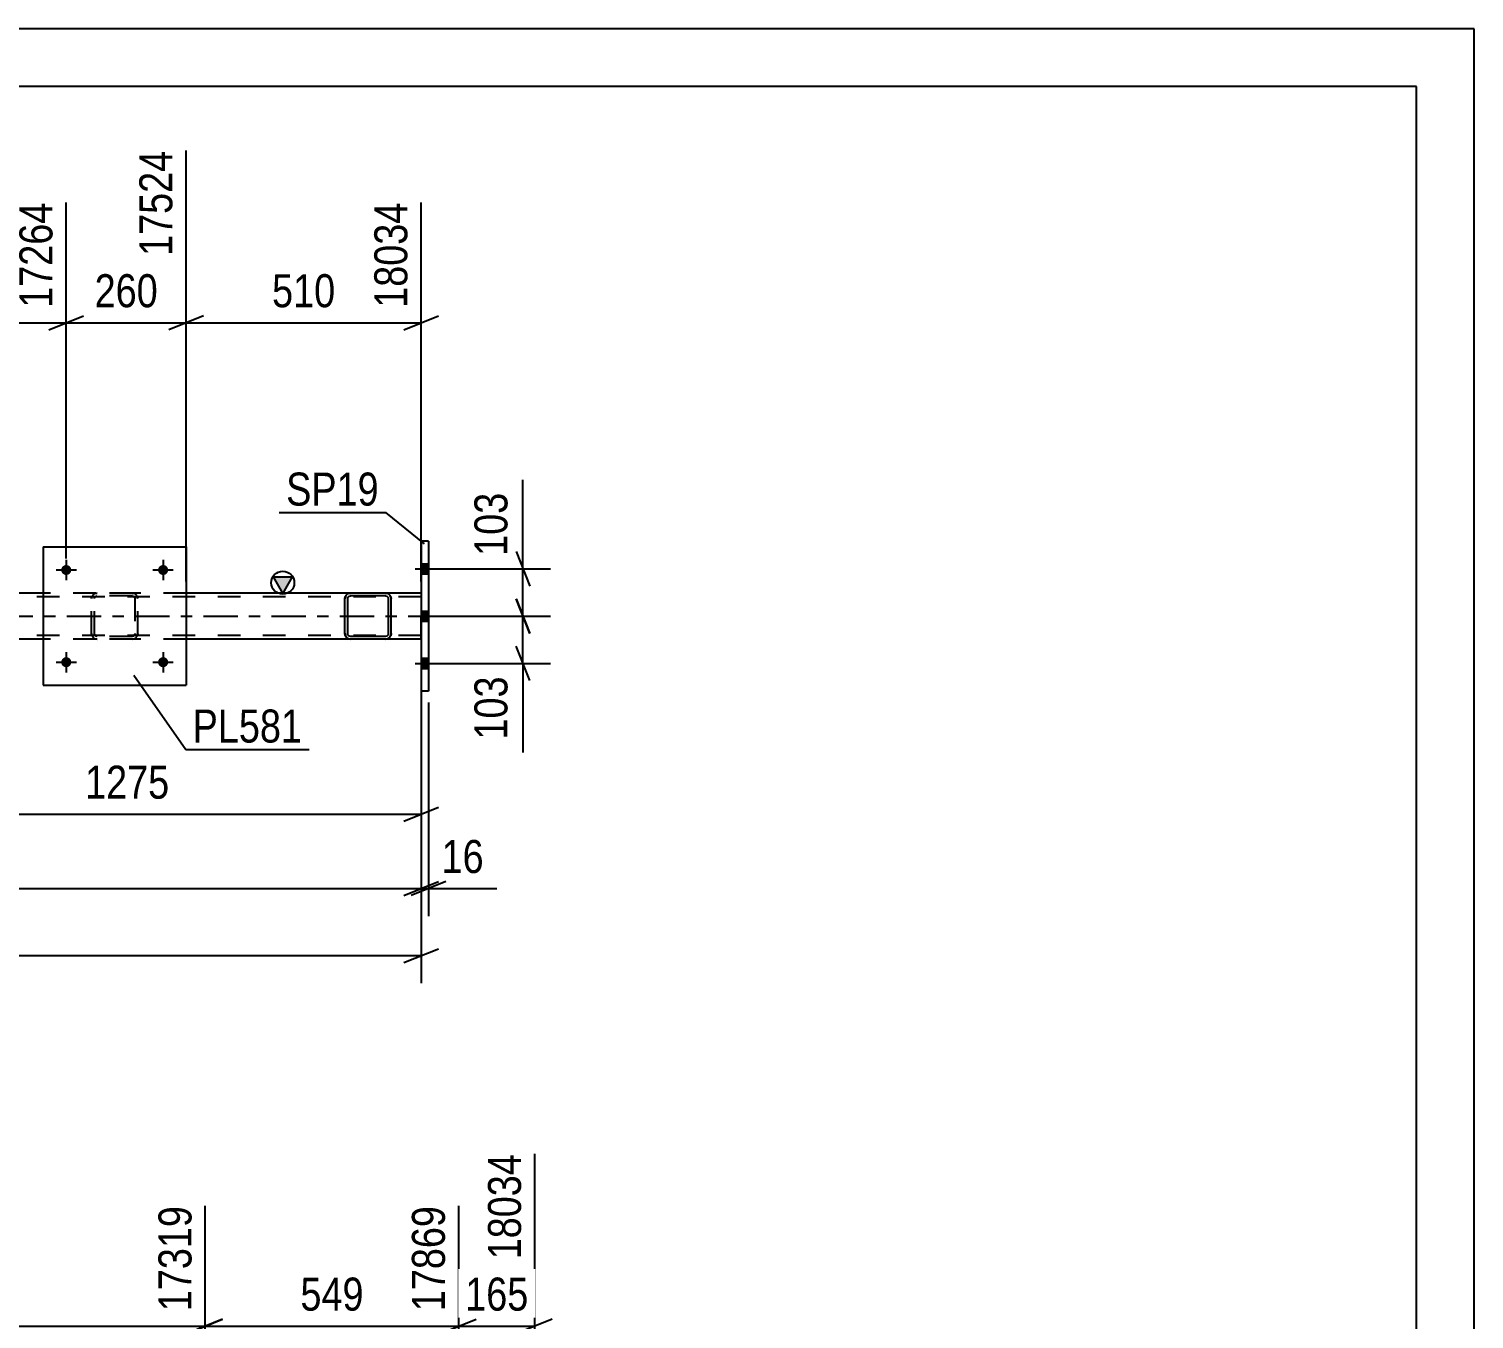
# Model space of a CAD drawing. Header units: millimetres. Extents: x 0 to 841, y 0 to 594.
# Drawn here: x 715.7 to 841, y 482.1 to 594 of the extents above; entities that cross this region are included whole.
import ezdxf

# ---------------------------------------------------------------- set-up
doc = ezdxf.new("R2010")
doc.units = ezdxf.units.MM
doc.linetypes.add('DXK_LINE_DOT2', pattern=[3.9198, 1.9599, -1.9599])
doc.linetypes.add('DXK_LINE_DOT3', pattern=[5.9187, 2.979, -0.9799, 0.9799, -0.9799])
doc.styles.add('Arial Narrow', font='ARIALN.TTF', dxfattribs={"height": 0.2})

# ---------------------------------------------------------------- blocks, each defined once
blk = doc.blocks.new('Unknown-103641004-1133')
at = {"color": 5, "linetype": 'Continuous'}
for p, q in [((841, 594), (0, 594)), ((841, 0), (841, 594)), ((836, 589), (5, 589)), ((836, 5), (836, 589))]:
    blk.add_line(p, q, dxfattribs=at)
blk = doc.blocks.new('Bolt-103641004-5424 - 5352')
at = {"linetype": 'Continuous'}
for points in [[(719.34, 547.05, -1), (718.46, 547.05, -1)], [(727.74, 547.05, -1), (726.86, 547.05, -1)]]:
    blk.add_hatch(color=1, dxfattribs=at).paths.add_polyline_path(points)
at = {"color": 1, "linetype": 'Continuous'}
for p, q in [((718.9, 547.93), (718.9, 546.17)), ((727.3, 547.93), (727.3, 546.17)), ((718.02, 547.05), (719.78, 547.05)), ((726.42, 547.05), (728.18, 547.05))]:
    blk.add_line(p, q, dxfattribs=at)
blk = doc.blocks.new('Part-103641004-5490 - 5352')
at = {"color": 7, "linetype": 'DXK_LINE_DOT2'}
for p, q in [((721.1, 544.57), (721.13, 544.75)), ((721.13, 544.75), (721.1, 544.57)), ((721.1, 541.53), (721.1, 544.57)), ((721.34, 544.57), (721.36, 544.66)), ((721.34, 541.53), (721.34, 544.57)), ((721.36, 544.66), (721.41, 544.74)), ((721.39, 545.01), (721.58, 545.05)), ((721.58, 545.05), (721.39, 545.01)), ((721.41, 544.74), (721.49, 544.79)), ((721.49, 544.79), (721.58, 544.81)), ((724.62, 545.05), (721.58, 545.05)), ((724.62, 544.81), (721.58, 544.81)), ((724.62, 545.05), (724.8, 545.01)), ((724.8, 545.01), (724.62, 545.05)), ((724.62, 544.81), (724.71, 544.79)), ((724.71, 544.79), (724.79, 544.74)), ((724.79, 544.74), (724.84, 544.66)), ((724.84, 544.66), (724.86, 544.57)), ((724.86, 544.57), (724.86, 541.53)), ((725.06, 544.75), (725.1, 544.57)), ((725.1, 544.57), (725.06, 544.75)), ((725.1, 541.53), (725.1, 544.57)), ((721.13, 541.35), (721.1, 541.53)), ((721.1, 541.53), (721.13, 541.35)), ((721.36, 541.44), (721.34, 541.53)), ((724.86, 541.53), (724.84, 541.44)), ((725.1, 541.53), (725.06, 541.35)), ((725.06, 541.35), (725.1, 541.53)), ((721.41, 541.36), (721.36, 541.44)), ((721.58, 541.05), (721.39, 541.09)), ((721.39, 541.09), (721.58, 541.05)), ((721.49, 541.31), (721.41, 541.36)), ((721.58, 541.29), (721.49, 541.31)), ((724.62, 541.29), (721.58, 541.29)), ((724.62, 541.05), (721.58, 541.05)), ((724.71, 541.31), (724.62, 541.29)), ((724.8, 541.09), (724.62, 541.05)), ((724.62, 541.05), (724.8, 541.09)), ((724.79, 541.36), (724.71, 541.31)), ((724.84, 541.44), (724.79, 541.36))]:
    blk.add_line(p, q, dxfattribs=at)
at = {"color": 7, "linetype": 'DXK_LINE_DOT3'}
blk.add_line((723.1, 543.05), (723.1, 543.05), dxfattribs=at)
at = {"color": 7, "linetype": 'DXK_LINE_DOT2'}
for centre, start, end in [((721.58, 544.57), 112.5, 157.5), ((721.58, 544.57), 112.5, 157.5), ((724.62, 544.57), 22.5, 67.5), ((724.62, 544.57), 22.5, 67.5), ((721.58, 541.53), 202.5, 247.5), ((721.58, 541.53), 202.5, 247.5), ((724.62, 541.53), 292.5, 337.5), ((724.62, 541.53), 292.5, 337.5)]:
    blk.add_arc(centre, 0.48, start, end, dxfattribs=at)
blk = doc.blocks.new('Part-103641004-5484 - 5352')
at = {"color": 2, "linetype": 'Continuous'}
for p, q in [((743.11, 544.75), (743.07, 544.57)), ((743.07, 541.53), (743.07, 544.57)), ((743.31, 544.57), (743.33, 544.66)), ((743.31, 541.53), (743.31, 544.57)), ((743.33, 544.66), (743.38, 544.73)), ((743.55, 545.05), (743.37, 545.01)), ((743.38, 544.73), (743.46, 544.79)), ((743.46, 544.79), (743.55, 544.81)), ((746.59, 545.05), (743.55, 545.05)), ((746.59, 544.81), (743.55, 544.81)), ((746.78, 545.01), (746.59, 545.05)), ((746.59, 544.81), (746.69, 544.79)), ((746.69, 544.79), (746.76, 544.73)), ((746.76, 544.73), (746.82, 544.66)), ((746.82, 544.66), (746.83, 544.57)), ((746.83, 544.57), (746.83, 541.53)), ((747.07, 544.57), (747.04, 544.75)), ((747.07, 541.53), (747.07, 544.57)), ((743.07, 541.53), (743.11, 541.34)), ((743.33, 541.43), (743.31, 541.53)), ((746.83, 541.53), (746.82, 541.43)), ((747.04, 541.34), (747.07, 541.53)), ((743.38, 541.36), (743.33, 541.43)), ((743.37, 541.08), (743.55, 541.05)), ((743.46, 541.3), (743.38, 541.36)), ((743.55, 541.29), (743.46, 541.3)), ((746.59, 541.29), (743.55, 541.29)), ((746.59, 541.05), (743.55, 541.05)), ((746.69, 541.3), (746.59, 541.29)), ((746.59, 541.05), (746.78, 541.08)), ((746.76, 541.36), (746.69, 541.3)), ((746.82, 541.43), (746.76, 541.36))]:
    blk.add_line(p, q, dxfattribs=at)
at = {"color": 7, "linetype": 'DXK_LINE_DOT2'}
for p, q in [((743.07, 544.57), (743.11, 544.75)), ((743.37, 545.01), (743.55, 545.05)), ((746.59, 545.05), (746.78, 545.01)), ((747.04, 544.75), (747.07, 544.57)), ((743.11, 541.34), (743.07, 541.53)), ((747.07, 541.53), (747.04, 541.34)), ((743.55, 541.05), (743.37, 541.08)), ((746.78, 541.08), (746.59, 541.05))]:
    blk.add_line(p, q, dxfattribs=at)
at = {"color": 2, "linetype": 'Continuous'}
for centre, start, end in [((743.55, 544.57), 112.5, 157.5), ((746.59, 544.57), 22.5, 67.5), ((743.55, 541.53), 202.5, 247.5), ((746.59, 541.53), 292.5, 337.5)]:
    blk.add_arc(centre, 0.48, start, end, dxfattribs=at)
at = {"color": 7, "linetype": 'DXK_LINE_DOT2'}
for centre, start, end in [((743.55, 544.57), 112.5, 157.5), ((746.59, 544.57), 22.5, 67.5), ((743.55, 541.53), 202.5, 247.5), ((746.59, 541.53), 292.5, 337.5)]:
    blk.add_arc(centre, 0.48, start, end, dxfattribs=at)
blk = doc.blocks.new('Bolt-103641004-5425 - 5352')
at = {"linetype": 'Continuous'}
for points in [[(719.34, 539.05, -1), (718.46, 539.05, -1)], [(727.74, 539.05, -1), (726.86, 539.05, -1)]]:
    blk.add_hatch(color=1, dxfattribs=at).paths.add_polyline_path(points)
at = {"color": 1, "linetype": 'Continuous'}
for p, q in [((718.02, 539.05), (719.78, 539.05)), ((718.9, 539.93), (718.9, 538.17)), ((726.42, 539.05), (728.18, 539.05)), ((727.3, 539.93), (727.3, 538.17))]:
    blk.add_line(p, q, dxfattribs=at)
blk = doc.blocks.new('Part-103641004-5489 - 5352')
at = {"color": 2, "linetype": 'Continuous'}
for p, q in [((716.9, 549.05), (716.9, 537.05)), ((716.9, 549.05), (729.3, 549.05)), ((729.3, 549.05), (729.3, 537.05)), ((716.9, 537.05), (729.3, 537.05))]:
    blk.add_line(p, q, dxfattribs=at)
blk = doc.blocks.new('Part-103641004-5539 - 5352')
at = {"color": 2, "linetype": 'Continuous'}
for p, q in [((750.32, 549.55), (749.68, 549.55)), ((749.68, 549.55), (749.68, 536.55)), ((750.32, 549.55), (750.32, 536.55)), ((750.32, 536.55), (749.68, 536.55))]:
    blk.add_line(p, q, dxfattribs=at)
blk = doc.blocks.new('Bolt-103641004-5599 - 5352')
at = {"linetype": 'Continuous'}
for points in [[(750.32, 546.71), (750.32, 547.59), (749.68, 547.59), (749.68, 546.71)], [(750.32, 546.71), (750.32, 547.59), (749.68, 547.59), (749.68, 546.71)], [(750.32, 546.71), (750.32, 547.59), (749.68, 547.59), (749.68, 546.71)], [(750.32, 542.61), (750.32, 543.49), (749.68, 543.49), (749.68, 542.61)], [(750.32, 542.61), (750.32, 543.49), (749.68, 543.49), (749.68, 542.61)], [(750.32, 538.51), (750.32, 539.39), (749.68, 539.39), (749.68, 538.51)], [(750.32, 538.51), (750.32, 539.39), (749.68, 539.39), (749.68, 538.51)], [(750.32, 538.51), (750.32, 539.39), (749.68, 539.39), (749.68, 538.51)]]:
    blk.add_hatch(color=1, dxfattribs=at).paths.add_polyline_path(points)
at = {"color": 1, "linetype": 'Continuous'}
for p, q in [((749.16, 547.15), (752.48, 547.15)), ((749.16, 547.15), (752.48, 547.15)), ((749.16, 547.15), (752.48, 547.15)), ((749.68, 547.59), (750.32, 547.59)), ((749.68, 547.59), (750.32, 547.59)), ((749.68, 547.59), (750.32, 547.59)), ((749.68, 546.71), (750.32, 546.71)), ((749.68, 546.71), (750.32, 546.71)), ((749.68, 546.71), (750.32, 546.71)), ((749.16, 543.05), (752.48, 543.05)), ((749.16, 543.05), (752.48, 543.05)), ((749.68, 543.49), (750.32, 543.49)), ((749.68, 543.49), (750.32, 543.49)), ((749.68, 542.61), (750.32, 542.61)), ((749.68, 542.61), (750.32, 542.61)), ((749.68, 539.39), (750.32, 539.39)), ((749.68, 539.39), (750.32, 539.39)), ((749.68, 539.39), (750.32, 539.39)), ((749.16, 538.95), (752.48, 538.95)), ((749.16, 538.95), (752.48, 538.95)), ((749.16, 538.95), (752.48, 538.95)), ((749.68, 538.51), (750.32, 538.51)), ((749.68, 538.51), (750.32, 538.51)), ((749.68, 538.51), (750.32, 538.51))]:
    blk.add_line(p, q, dxfattribs=at)
blk = doc.blocks.new('Part-103641004-5606 - 5352')
at = {"linetype": 'Continuous'}
blk.add_hatch(color=2, dxfattribs=at).paths.add_polyline_path([(737.68, 545.05), (736.88, 546.45), (738.48, 546.45)])
at = {"color": 2, "linetype": 'Continuous'}
for p, q in [((737.68, 545.05), (736.88, 546.45)), ((736.88, 546.45), (738.48, 546.45)), ((738.48, 546.45), (737.68, 545.05)), ((716.9, 545.05), (698.54, 545.05)), ((749.68, 545.05), (729.3, 545.05)), ((716.9, 541.05), (698.68, 541.05)), ((743.53, 541.05), (729.3, 541.05)), ((749.68, 541.05), (746.62, 541.05))]:
    blk.add_line(p, q, dxfattribs=at)
at = {"color": 7, "linetype": 'DXK_LINE_DOT2'}
for p, q in [((749.68, 544.73), (85.65, 544.73)), ((729.3, 545.05), (716.9, 545.05)), ((749.68, 541.05), (749.68, 545.05)), ((749.68, 541.37), (85.65, 541.37)), ((729.3, 541.05), (716.9, 541.05)), ((746.62, 541.05), (743.53, 541.05))]:
    blk.add_line(p, q, dxfattribs=at)
at = {"color": 7, "linetype": 'DXK_LINE_DOT3'}
blk.add_line((85.65, 543.05), (749.68, 543.05), dxfattribs=at)
at = {"color": 2, "linetype": 'Continuous'}
blk.add_circle((737.68, 545.95), 1, dxfattribs=at)
blk = doc.blocks.new('StraightDimension-103641004-6330 - 5352')
at = {"color": 7, "linetype": 'Continuous'}
for p, q in [((698.54, 546.45), (698.54, 583.44)), ((718.9, 548.05), (718.9, 578.94)), ((700.04, 569.1), (697.04, 567.9)), ((717.4, 567.9), (720.4, 569.1)), ((698.54, 568.5), (718.9, 568.5))]:
    blk.add_line(p, q, dxfattribs=at)
at = {"color": 0}
blk.add_wipeout([(712.06, 569.25), (712.06, 573.45), (705.38, 573.45), (705.38, 569.25)], dxfattribs=at)
at = {"color": 3, "style": 'Arial Narrow'}
blk.add_text('509', height=2.863, dxfattribs=at).set_placement((705.98, 569.85))
at = {"color": 0, "linetype": 'Continuous'}
blk.add_wipeout([(718.3, 579.54), (714.1, 579.54), (714.1, 569.2), (718.3, 569.2)], dxfattribs=at)
at = {"color": 3, "linetype": 'Continuous', "style": 'Arial Narrow'}
blk.add_text('17264', height=2.863, rotation=90.0002, dxfattribs=at).set_placement((717.7, 569.8))
blk = doc.blocks.new('StraightDimension-103641004-6357 - 5352')
at = {"color": 7, "linetype": 'Continuous'}
for p, q in [((729.3, 546.05), (729.3, 583.44)), ((749.68, 546.05), (749.68, 578.94)), ((730.8, 569.1), (727.8, 567.9)), ((748.18, 567.9), (751.18, 569.1)), ((729.3, 568.5), (749.68, 568.5))]:
    blk.add_line(p, q, dxfattribs=at)
at = {"color": 0}
blk.add_wipeout([(742.83, 569.25), (742.83, 573.45), (736.15, 573.45), (736.15, 569.25)], dxfattribs=at)
at = {"color": 3, "style": 'Arial Narrow'}
blk.add_text('510', height=2.863, dxfattribs=at).set_placement((736.75, 569.85))
at = {"color": 0, "linetype": 'Continuous'}
blk.add_wipeout([(749.08, 579.54), (744.88, 579.54), (744.88, 569.2), (749.08, 569.2)], dxfattribs=at)
at = {"color": 3, "linetype": 'Continuous', "style": 'Arial Narrow'}
blk.add_text('18034', height=2.863, rotation=90.0002, dxfattribs=at).set_placement((748.48, 569.8))
blk = doc.blocks.new('StraightDimension-103641004-5751 - 5352')
at = {"color": 7, "linetype": 'Continuous'}
for p, q in [((698.68, 539.65), (698.68, 523.46)), ((749.68, 540.05), (749.68, 523.46)), ((700.18, 526.46), (697.18, 525.26)), ((748.18, 525.26), (751.18, 526.46)), ((698.68, 525.86), (749.68, 525.86))]:
    blk.add_line(p, q, dxfattribs=at)
at = {"color": 0}
blk.add_wipeout([(728.44, 526.61), (728.44, 530.81), (719.93, 530.81), (719.93, 526.61)], dxfattribs=at)
at = {"color": 3, "style": 'Arial Narrow'}
blk.add_text('1275', height=2.863, dxfattribs=at).set_placement((720.53, 527.21))
blk = doc.blocks.new('StraightDimension-103641004-5768 - 5352')
at = {"color": 7, "linetype": 'Continuous'}
for p, q in [((757.91, 544.55), (759.11, 541.55)), ((751.8, 543.05), (760.91, 543.05)), ((758.51, 538.95), (758.51, 543.05)), ((759.11, 537.45), (757.91, 540.45)), ((752.14, 538.95), (760.91, 538.95)), ((758.51, 538.95), (758.51, 531.22)), ((758.51, 538.95), (758.51, 531.22))]:
    blk.add_line(p, q, dxfattribs=at)
at = {"color": 0}
blk.add_wipeout([(757.76, 538.43), (753.56, 538.43), (753.56, 531.74), (757.76, 531.74)], dxfattribs=at)
at = {"color": 3, "style": 'Arial Narrow'}
blk.add_text('103', height=2.863, rotation=90.0002, dxfattribs=at).set_placement((757.16, 532.34))
blk = doc.blocks.new('StraightDimension-103641004-5781 - 5352')
at = {"color": 7, "linetype": 'Continuous'}
for p, q in [((758.51, 547.15), (758.51, 554.88)), ((758.51, 547.15), (758.51, 554.88)), ((757.91, 548.65), (759.11, 545.65)), ((751.8, 547.15), (760.91, 547.15)), ((758.51, 543.05), (758.51, 547.15)), ((759.11, 541.55), (757.91, 544.55)), ((751.8, 543.05), (760.91, 543.05))]:
    blk.add_line(p, q, dxfattribs=at)
at = {"color": 0}
blk.add_wipeout([(757.76, 554.36), (753.56, 554.36), (753.56, 547.68), (757.76, 547.68)], dxfattribs=at)
at = {"color": 3, "style": 'Arial Narrow'}
blk.add_text('103', height=2.863, rotation=90.0002, dxfattribs=at).set_placement((757.16, 548.28))
blk = doc.blocks.new('StraightDimension-103641004-5795 - 5352')
at = {"color": 7, "linetype": 'Continuous'}
for p, q in [((749.68, 535.55), (749.68, 511.19)), ((748.18, 512.99), (751.18, 514.19)), ((43.09, 513.59), (749.68, 513.59))]:
    blk.add_line(p, q, dxfattribs=at)
blk = doc.blocks.new('StraightDimension-103641004-6339 - 5352')
at = {"color": 7, "linetype": 'Continuous'}
for p, q in [((729.3, 546.05), (729.3, 583.44)), ((718.9, 548.05), (718.9, 578.94)), ((717.4, 567.9), (720.4, 569.1)), ((730.8, 569.1), (727.8, 567.9)), ((718.9, 568.5), (729.3, 568.5))]:
    blk.add_line(p, q, dxfattribs=at)
at = {"color": 0}
blk.add_wipeout([(727.44, 569.25), (727.44, 573.45), (720.76, 573.45), (720.76, 569.25)], dxfattribs=at)
at = {"color": 3, "style": 'Arial Narrow'}
blk.add_text('260', height=2.863, dxfattribs=at).set_placement((721.36, 569.85))
at = {"color": 0, "linetype": 'Continuous'}
blk.add_wipeout([(728.7, 584.04), (724.5, 584.04), (724.5, 573.7), (728.7, 573.7)], dxfattribs=at)
at = {"color": 3, "linetype": 'Continuous', "style": 'Arial Narrow'}
blk.add_text('17524', height=2.863, rotation=90.0002, dxfattribs=at).set_placement((728.1, 574.3))
blk = doc.blocks.new('StraightDimension-103641004-9710 - 5352')
at = {"color": 7, "linetype": 'Continuous'}
for p, q in [((749.68, 535.55), (749.68, 517.01)), ((750.32, 535.55), (750.32, 517.01)), ((748.18, 518.81), (751.18, 520.01)), ((751.82, 520.01), (748.82, 518.81)), ((749.68, 519.41), (750.32, 519.41)), ((750.32, 519.41), (756.23, 519.41)), ((750.32, 519.41), (756.23, 519.41))]:
    blk.add_line(p, q, dxfattribs=at)
at = {"color": 0}
blk.add_wipeout([(755.7, 520.16), (755.7, 524.36), (750.85, 524.36), (750.85, 520.16)], dxfattribs=at)
at = {"color": 3, "style": 'Arial Narrow'}
blk.add_text('16', height=2.863, dxfattribs=at).set_placement((751.45, 520.76))
blk = doc.blocks.new('StraightDimension-103641004-9711 - 5352')
at = {"color": 7, "linetype": 'Continuous'}
for p, q in [((749.68, 535.55), (749.68, 517.01)), ((43.73, 519.41), (749.68, 519.41)), ((748.18, 518.81), (751.18, 520.01))]:
    blk.add_line(p, q, dxfattribs=at)
blk = doc.blocks.new('StraightDimension-103641004-4379 - 3414')
at = {"color": 7, "linetype": 'Continuous'}
for p, q in [((730.96, 439.81), (730.96, 491.88)), ((752.94, 439.09), (752.94, 491.88)), ((732.46, 482.04), (729.46, 480.84)), ((730.96, 481.44), (752.94, 481.44)), ((751.44, 480.84), (754.44, 482.04))]:
    blk.add_line(p, q, dxfattribs=at)
at = {"color": 0}
blk.add_wipeout([(745.29, 482.19), (745.29, 486.39), (738.61, 486.39), (738.61, 482.19)], dxfattribs=at)
at = {"color": 3, "style": 'Arial Narrow'}
blk.add_text('549', height=2.863, dxfattribs=at).set_placement((739.21, 482.79))
at = {"color": 0, "linetype": 'Continuous'}
blk.add_wipeout([(752.34, 492.48), (748.14, 492.48), (748.14, 482.14), (752.34, 482.14)], dxfattribs=at)
at = {"color": 3, "linetype": 'Continuous', "style": 'Arial Narrow'}
blk.add_text('17869', height=2.863, rotation=90.0002, dxfattribs=at).set_placement((751.74, 482.74))
blk = doc.blocks.new('StraightDimension-103641004-4369 - 3414')
at = {"color": 7, "linetype": 'Continuous'}
for p, q in [((759.54, 431.97), (759.54, 496.38)), ((752.94, 439.09), (752.94, 491.88)), ((751.44, 480.84), (754.44, 482.04)), ((752.94, 481.44), (759.54, 481.44)), ((761.04, 482.04), (758.04, 480.84))]:
    blk.add_line(p, q, dxfattribs=at)
at = {"color": 0}
blk.add_wipeout([(759.58, 482.19), (759.58, 486.39), (752.9, 486.39), (752.9, 482.19)], dxfattribs=at)
at = {"color": 3, "style": 'Arial Narrow'}
blk.add_text('165', height=2.863, dxfattribs=at).set_placement((753.5, 482.79))
at = {"color": 0, "linetype": 'Continuous'}
blk.add_wipeout([(758.94, 496.98), (754.74, 496.98), (754.74, 486.64), (758.94, 486.64)], dxfattribs=at)
at = {"color": 3, "linetype": 'Continuous', "style": 'Arial Narrow'}
blk.add_text('18034', height=2.863, rotation=90.0002, dxfattribs=at).set_placement((758.34, 487.24))
blk = doc.blocks.new('StraightDimension-103641004-4389 - 3414')
at = {"color": 7, "linetype": 'Continuous'}
for p, q in [((679.88, 439.81), (679.88, 491.88)), ((730.96, 439.81), (730.96, 491.88)), ((681.38, 482.04), (678.38, 480.84)), ((679.88, 481.44), (730.96, 481.44)), ((729.46, 480.84), (732.46, 482.04))]:
    blk.add_line(p, q, dxfattribs=at)
at = {"color": 0}
blk.add_wipeout([(709.68, 482.19), (709.68, 486.39), (701.16, 486.39), (701.16, 482.19)], dxfattribs=at)
at = {"color": 3, "style": 'Arial Narrow'}
blk.add_text('1277', height=2.863, dxfattribs=at).set_placement((701.76, 482.79))
at = {"color": 0, "linetype": 'Continuous'}
blk.add_wipeout([(730.36, 492.48), (726.16, 492.48), (726.16, 482.14), (730.36, 482.14)], dxfattribs=at)
at = {"color": 3, "linetype": 'Continuous', "style": 'Arial Narrow'}
blk.add_text('17319', height=2.863, rotation=90.0002, dxfattribs=at).set_placement((729.76, 482.74))
blk = doc.blocks.new('Mark-103641004-5485 - 5352')
at = {"color": 0}
blk.add_wipeout([(739.36, 532.08), (739.36, 535.08), (729.86, 535.08), (729.86, 532.08)], dxfattribs=at)
blk.add_wipeout([(739.36, 532.08), (739.36, 535.08), (729.86, 535.08), (729.86, 532.08)], dxfattribs=at)
at = {"color": 30, "linetype": 'Continuous'}
for p, q in [((724.77, 537.93), (729.26, 531.48)), ((729.26, 531.48), (739.96, 531.48))]:
    blk.add_line(p, q, dxfattribs=at)
at = {"color": 3, "style": 'Arial Narrow'}
blk.add_text('PL581', height=2.863, dxfattribs=at).set_placement((729.86, 532.08))
blk = doc.blocks.new('Mark-103641004-5535 - 5352')
at = {"color": 0}
blk.add_wipeout([(746.01, 552.64), (746.01, 555.64), (737.97, 555.64), (737.97, 552.64)], dxfattribs=at)
blk.add_wipeout([(746.01, 552.64), (746.01, 555.64), (737.97, 555.64), (737.97, 552.64)], dxfattribs=at)
at = {"color": 30, "linetype": 'Continuous'}
for p in [(737.37, 552.04), (749.97, 549.32)]:
    blk.add_line(p, (746.61, 552.04), dxfattribs=at)
at = {"color": 3, "style": 'Arial Narrow'}
blk.add_text('SP19', height=2.863, dxfattribs=at).set_placement((737.97, 552.64))

msp = doc.modelspace()

# ---------------------------------------------------------------- block references
for name in ['Unknown-103641004-1133', 'Part-103641004-5489 - 5352', 'Part-103641004-5539 - 5352', 'Bolt-103641004-5424 - 5352', 'Part-103641004-5606 - 5352', 'Bolt-103641004-5599 - 5352', 'Part-103641004-5490 - 5352', 'Part-103641004-5484 - 5352', 'Bolt-103641004-5425 - 5352']:
    msp.add_blockref(name, (0, 0))

# ---------------------------------------------------------------- next in the draw order: block references
for name in ['StraightDimension-103641004-6330 - 5352', 'StraightDimension-103641004-6357 - 5352', 'StraightDimension-103641004-5751 - 5352', 'StraightDimension-103641004-4379 - 3414']:
    msp.add_blockref(name, (0, 0))

# ---------------------------------------------------------------- next in the draw order: block references
for name in ['StraightDimension-103641004-6339 - 5352', 'Mark-103641004-5535 - 5352', 'StraightDimension-103641004-5768 - 5352', 'StraightDimension-103641004-4369 - 3414', 'StraightDimension-103641004-4389 - 3414']:
    msp.add_blockref(name, (0, 0))

# ---------------------------------------------------------------- next in the draw order: block references
for name in ['StraightDimension-103641004-5781 - 5352', 'StraightDimension-103641004-5795 - 5352']:
    msp.add_blockref(name, (0, 0))

# ---------------------------------------------------------------- next in the draw order: block references
msp.add_blockref('StraightDimension-103641004-9710 - 5352', (0, 0))

# ---------------------------------------------------------------- next in the draw order: block references
msp.add_blockref('StraightDimension-103641004-9711 - 5352', (0, 0))

# ---------------------------------------------------------------- next in the draw order: block references
msp.add_blockref('Mark-103641004-5485 - 5352', (0, 0))

doc.saveas('drawing.dxf')
